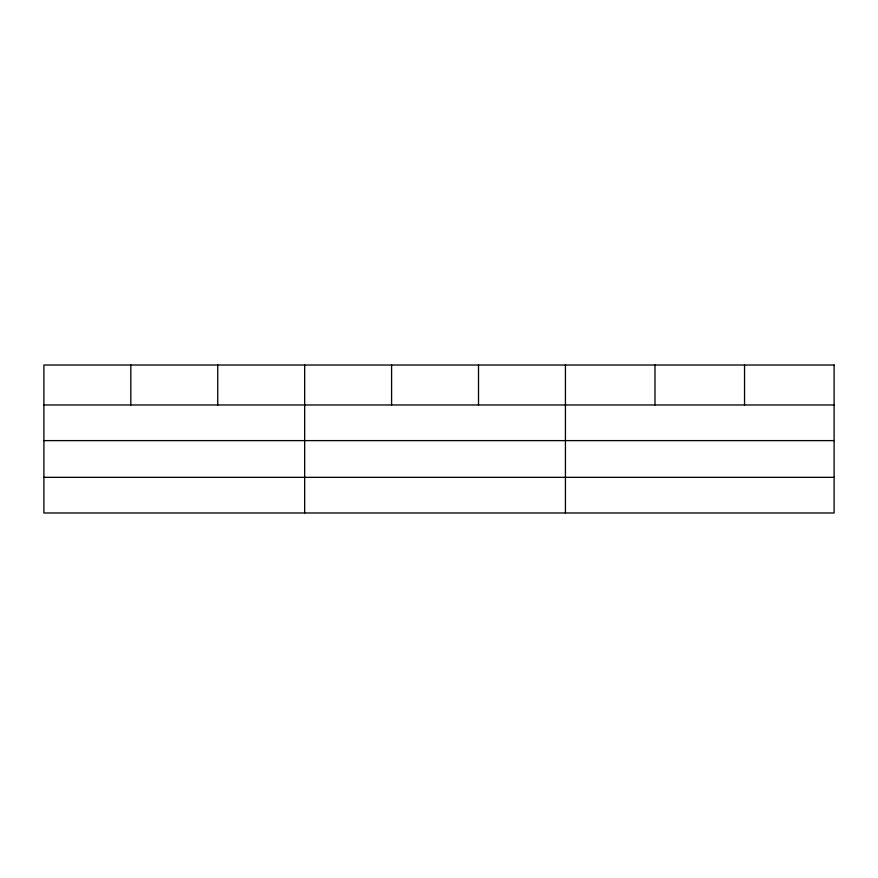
<?xml version="1.0" encoding="UTF-8"?>
<svg xmlns="http://www.w3.org/2000/svg" width="878" height="878" viewBox="0 0 878 878"><rect width="100%" height="100%" fill="white"/><g stroke="black" fill="none" stroke-linecap="round" stroke-linejoin="round"><path stroke-width="1.32" d="M43.9 404.967L834.1 404.967M43.9 440.613L834.1 440.613M43.9 477.336L834.1 477.336M744.544 365.018L744.544 404.967M654.988 365.018L654.988 404.967M565.432 365.018L565.432 512.982M478.51 365.018L478.51 404.967M391.588 365.018L391.588 404.967M304.666 365.018L304.666 512.982M217.744 365.018L217.744 404.967M130.822 365.018L130.822 404.967M834.1 365.018L43.9 365.018L43.9 512.982L834.1 512.982L834.1 365.018"/></g></svg>
